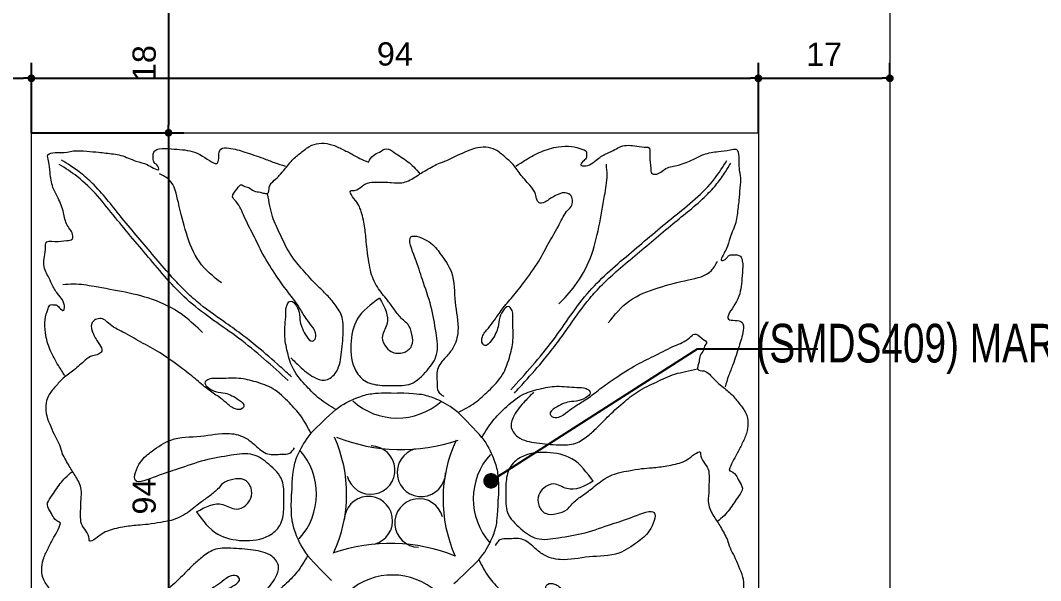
# Model space of a CAD drawing. Header units: inches. Extents: x 274057 to 444617, y 490067 to 635630.
# Drawn here: x 332358.4 to 332490.3, y 493099.9 to 493172.3 of the extents above; entities that cross this region are included whole.
import ezdxf

# ---------------------------------------------------------------- set-up
doc = ezdxf.new("R2010")
doc.units = ezdxf.units.IN
doc.header["$MEASUREMENT"] = 0
for name, color, linetype in [('CQ Grg Gypsum', 41, 'Continuous'), ('CQ PANEL DIMENSION', 1, 'Continuous'), ('CQ SPOT DETAIL DIMENSION', 9, 'Continuous'), ('CQ SPOT DETAILS', 40, 'Continuous'), ('CQ text label', 3, 'Continuous'), ('CQ_callout', 34, 'Continuous')]:
    doc.layers.add(name, color=color, linetype=linetype)
doc.layers.add('CQ Marble', color=6, linetype='Continuous', lineweight=0)
doc.styles.add('DIM 50', font='romans.shx', dxfattribs={"width": 0.75, "height": 100})
doc.styles.get("Standard").update_dxf_attribs({"font": 'arial.ttf'})
doc.dimstyles.new('CQ 2', dxfattribs={"dimscale": 0.02, "dimtxt": 150, "dimasz": 50, "dimexe": 100, "dimexo": 0, "dimgap": 80, "dimtad": 1, "dimdec": 0, "dimzin": 0, "dimdsep": 46, "dimtxsty": 'Standard', "dimblk": 'DOT', "dimcen": 100, "dimclrd": 1, "dimclre": 1, "dimclrt": 3, "dimadec": 0, "dimazin": 0, "dimtfac": 1, "dimtdec": 0, "dimtofl": 0, "dimtmove": 0, "dimatfit": 3, "dimfxl": 1, "dimtolj": 1, "dimtzin": 0, "dimlwd": -1, "dimarcsym": 0})
doc.dimstyles.get("Standard").update_dxf_attribs({"dimtxt": 0.18, "dimasz": 0.18, "dimexe": 0.18, "dimexo": 0.0625, "dimgap": 0.09, "dimtad": 0, "dimtih": 1, "dimtoh": 1, "dimdec": 4, "dimzin": 0, "dimdsep": 46, "dimtxsty": 'Standard', "dimcen": 0.09, "dimadec": 0, "dimazin": 0, "dimtfac": 1, "dimtdec": 4, "dimtofl": 0, "dimtmove": 0, "dimatfit": 3, "dimfxl": 1, "dimtolj": 1, "dimtzin": 0, "dimarcsym": 0})

# ---------------------------------------------------------------- blocks, each defined once
blk = doc.blocks.new('_Dot')
at = {"color": 0, "linetype": 'ByBlock', "lineweight": -2}
blk.add_line((-0.5, 0), (-1, 0), dxfattribs=at)
at = {"color": 0, "linetype": 'ByBlock', "const_width": 0.5}
blk.add_lwpolyline([(-0.25, 0, 1), (0.25, 0, 1)], format="xyb", close=True, dxfattribs=at)
blk = doc.blocks.new('*D1230')
at = {"layer": 'CQ SPOT DETAIL DIMENSION', "color": 1, "lineweight": -2, "transparency": 16777216}
for p, q in [((332342.81, 493157.74), (332342.81, 493166.78)), ((332359.81, 493157.74), (332359.81, 493166.78))]:
    blk.add_line(p, q, dxfattribs=at)
at = {"layer": 'CQ SPOT DETAIL DIMENSION', "color": 1, "transparency": 16777216}
blk.add_line((332343.81, 493164.78), (332358.81, 493164.78), dxfattribs=at)
at = {"layer": 'Defpoints', "color": 0, "transparency": 16777216}
for p in [(332359.81, 493164.78), (332342.81, 493157.74, -0.03), (332359.81, 493157.74, -0.03)]:
    blk.add_point(p, dxfattribs=at)
at = {"layer": 'CQ SPOT DETAIL DIMENSION', "color": 1, "transparency": 16777216, "rotation": 180}
blk.add_blockref('_Dot', (332342.81, 493164.78), dxfattribs=at)
at = {"layer": 'CQ SPOT DETAIL DIMENSION', "color": 1, "transparency": 16777216}
blk.add_blockref('_Dot', (332359.81, 493164.78), dxfattribs=at)
at = {"layer": 'CQ SPOT DETAIL DIMENSION', "color": 3, "transparency": 16777216, "insert": (332351.31, 493167.89), "char_height": 3, "attachment_point": 5}
blk.add_mtext('\\A1;17', dxfattribs=at)
blk = doc.blocks.new('*D1231')
at = {"layer": 'CQ SPOT DETAIL DIMENSION', "color": 1, "lineweight": -2, "transparency": 16777216}
for p, q in [((332359.81, 493157.74), (332359.81, 493166.78)), ((332453.81, 493157.74), (332453.81, 493166.78))]:
    blk.add_line(p, q, dxfattribs=at)
at = {"layer": 'CQ SPOT DETAIL DIMENSION', "color": 1, "transparency": 16777216}
blk.add_line((332360.81, 493164.78), (332452.81, 493164.78), dxfattribs=at)
at = {"layer": 'Defpoints', "color": 0, "transparency": 16777216}
for p in [(332453.81, 493164.78), (332359.81, 493157.74, -0.03), (332453.81, 493157.74, -0.03)]:
    blk.add_point(p, dxfattribs=at)
at = {"layer": 'CQ SPOT DETAIL DIMENSION', "color": 1, "transparency": 16777216, "rotation": 180}
blk.add_blockref('_Dot', (332359.81, 493164.78), dxfattribs=at)
at = {"layer": 'CQ SPOT DETAIL DIMENSION', "color": 1, "transparency": 16777216}
blk.add_blockref('_Dot', (332453.81, 493164.78), dxfattribs=at)
at = {"layer": 'CQ SPOT DETAIL DIMENSION', "color": 3, "transparency": 16777216, "insert": (332406.81, 493167.91), "char_height": 3, "attachment_point": 5}
blk.add_mtext('\\A1;94', dxfattribs=at)
blk = doc.blocks.new('*D1232')
at = {"layer": 'CQ SPOT DETAIL DIMENSION', "color": 1, "lineweight": -2, "transparency": 16777216}
for p, q in [((332453.81, 493157.74), (332453.81, 493166.78)), ((332470.81, 493164.78), (332470.81, 493166.78))]:
    blk.add_line(p, q, dxfattribs=at)
at = {"layer": 'CQ SPOT DETAIL DIMENSION', "color": 1, "transparency": 16777216}
blk.add_line((332454.81, 493164.78), (332469.81, 493164.78), dxfattribs=at)
at = {"layer": 'Defpoints', "color": 0, "transparency": 16777216}
for p in [(332470.81, 493164.78, -0.03), (332470.81, 493164.78), (332453.81, 493157.74, -0.03)]:
    blk.add_point(p, dxfattribs=at)
at = {"layer": 'CQ SPOT DETAIL DIMENSION', "color": 1, "transparency": 16777216, "rotation": 180}
blk.add_blockref('_Dot', (332453.81, 493164.78), dxfattribs=at)
at = {"layer": 'CQ SPOT DETAIL DIMENSION', "color": 1, "transparency": 16777216}
blk.add_blockref('_Dot', (332470.81, 493164.78), dxfattribs=at)
at = {"layer": 'CQ SPOT DETAIL DIMENSION', "color": 3, "transparency": 16777216, "insert": (332462.31, 493167.89), "char_height": 3, "attachment_point": 5}
blk.add_mtext('\\A1;17', dxfattribs=at)
blk = doc.blocks.new('*D1233')
at = {"layer": 'CQ SPOT DETAIL DIMENSION', "color": 1, "lineweight": -2, "transparency": 16777216}
for p, q in [((332357.18, 493175.74), (332379.54, 493175.74)), ((332359.81, 493157.74), (332379.54, 493157.74))]:
    blk.add_line(p, q, dxfattribs=at)
at = {"layer": 'CQ SPOT DETAIL DIMENSION', "color": 1, "transparency": 16777216}
blk.add_line((332377.54, 493174.74), (332377.54, 493158.74), dxfattribs=at)
at = {"layer": 'Defpoints', "color": 0, "transparency": 16777216}
for p in [(332357.18, 493175.74, -0.03), (332359.81, 493157.74), (332377.54, 493157.74)]:
    blk.add_point(p, dxfattribs=at)
at = {"layer": 'CQ SPOT DETAIL DIMENSION', "color": 1, "transparency": 16777216}
for p, rotation in [((332377.54, 493175.74), 90), ((332377.54, 493157.74), 270)]:
    blk.add_blockref('_Dot', p, dxfattribs=dict(at, rotation=rotation))
at = {"layer": 'CQ SPOT DETAIL DIMENSION', "color": 3, "transparency": 16777216, "insert": (332374.41, 493166.74), "char_height": 3, "attachment_point": 5, "rotation": 90}
blk.add_mtext('\\A1;18', dxfattribs=at)
blk = doc.blocks.new('*D1234')
at = {"layer": 'CQ SPOT DETAIL DIMENSION', "color": 1, "lineweight": -2, "transparency": 16777216}
for p, q in [((332359.81, 493157.74), (332379.54, 493157.74)), ((332377.54, 493063.74), (332379.54, 493063.74))]:
    blk.add_line(p, q, dxfattribs=at)
at = {"layer": 'CQ SPOT DETAIL DIMENSION', "color": 1, "transparency": 16777216}
blk.add_line((332377.54, 493156.74), (332377.54, 493064.74), dxfattribs=at)
at = {"layer": 'Defpoints', "color": 0, "transparency": 16777216}
for p in [(332359.81, 493157.74), (332377.54, 493063.74, -0.03), (332377.54, 493063.74)]:
    blk.add_point(p, dxfattribs=at)
at = {"layer": 'CQ SPOT DETAIL DIMENSION', "color": 1, "transparency": 16777216}
for p, rotation in [((332377.54, 493157.74), 90), ((332377.54, 493063.74), 270)]:
    blk.add_blockref('_Dot', p, dxfattribs=dict(at, rotation=rotation))
at = {"layer": 'CQ SPOT DETAIL DIMENSION', "color": 3, "transparency": 16777216, "insert": (332374.41, 493110.74), "char_height": 3, "attachment_point": 5, "rotation": 90}
blk.add_mtext('\\A1;94', dxfattribs=at)
blk = doc.blocks.new('fireplace')
at = {"layer": 'CQ Marble', "lineweight": 0}
blk.add_line((374329.23, 531066.56), (374329.23, 530936.56), dxfattribs=at)
for points in [[(374218.23, 531048.56), (374312.23, 531048.56), (374312.23, 530954.56), (374218.23, 530954.56)], [(374312.23, 530954.56), (374218.23, 530954.56), (374218.23, 531048.56), (374312.23, 531048.56)]]:
    blk.add_lwpolyline(points, close=True, dxfattribs=at)
for centre, radius, start, end in [((374304, 530960.8), 69.71, 131.7458, 135.3971), ((374265.54, 531020.3), 8.6, 227.9326, 311.3343), ((374224.47, 530962.79), 69.71, 41.7458, 45.3971), ((374240.98, 531001.88), 18.01, 334.9779, 24.1379), ((374266.07, 531030.07), 22.45, 248.0483, 289.0945), ((374289.47, 531001.24), 18.01, 154.9779, 204.1379), ((374246.49, 531001.87), 8.6, 317.9326, 41.3343), ((374262.11, 531004.98), 3.13, 194.4663, 88.8602), ((374268.65, 531004.68), 3.13, 104.4663, 358.8602), ((374283.97, 531001.25), 8.6, 137.9326, 221.3343), ((374261.8, 530998.44), 3.13, 284.4663, 178.8602), ((374268.35, 530998.14), 3.13, 14.4663, 268.8602), ((374264.65, 530973.05), 22.45, 68.0483, 109.0945), ((374305.98, 531040.33), 69.71, 221.7458, 225.3971), ((374226.45, 531042.32), 69.71, 311.7458, 315.3971), ((374264.92, 530982.82), 8.6, 47.9326, 131.3343)]:
    blk.add_arc(centre, radius, start, end, dxfattribs=at)
for points, knots in [([(374257.59, 531012.81), (374256.84, 531013.26), (374255.46, 531014.08), (374253.69, 531015.91), (374252.01, 531017.78), (374251.31, 531020.2), (374250.84, 531022.58), (374251.17, 531024.64), (374251.1, 531026.09), (374251.9, 531027.32), (374253.03, 531025.44), (374252.89, 531024.26), (374253.28, 531023.16), (374253.69, 531022.37), (374254.38, 531021.43), (374255.07, 531021.95), (374255.02, 531022.97), (374254.24, 531023.86), (374253.41, 531025.07), (374252.56, 531026.54), (374251.25, 531028.15), (374249.75, 531030.29), (374248.18, 531032.68), (374246.99, 531035.34), (374245.73, 531037.59), (374245.16, 531039.3), (374243.95, 531040.4), (374244.75, 531041.12), (374245.29, 531042.03), (374245.77, 531041.56), (374246.4, 531041.57), (374246.96, 531040.93), (374247.76, 531040.95), (374248.28, 531040.74), (374249.01, 531040.63), (374248.86, 531041.76), (374249.87, 531042.6), (374250.96, 531043.74), (374251.97, 531045.15), (374253.24, 531046.09), (374254.69, 531047.32), (374256.78, 531047.27), (374258.41, 531046.44), (374259.64, 531045.86), (374260.7, 531045.18), (374261.44, 531044.92), (374261.8, 531044.78)], [0, 0, 0, 0, 2.580815, 4.807291, 7.626694, 9.963364, 12.256517, 14.855381, 16.093572, 16.68179, 18.521778, 19.784042, 20.703613, 21.806135, 22.831965, 23.173904, 24.065309, 25.449844, 26.721766, 28.447545, 30.540699, 32.933976, 36.290753, 39.074034, 41.704458, 43.909508, 44.689162, 45.851537, 46.675011, 46.921602, 47.635698, 48.433279, 49.265401, 49.82943, 50.23983, 51.085515, 52.166667, 54.103234, 55.854623, 57.308539, 58.827027, 61.429856, 62.903153, 64.341072, 65.50376, 66.672517, 66.672517, 66.672517, 66.672517]), ([(374222.55, 531017.19), (374222.27, 531017.62), (374221.59, 531018.68), (374220.58, 531020.46), (374220, 531022.47), (374219.92, 531024.39), (374220.24, 531025.49), (374220.59, 531026.41), (374221.05, 531026.32), (374221.49, 531026.4), (374221.81, 531025.97), (374222.43, 531025.39), (374222.64, 531026.67), (374221.67, 531027.58), (374220.89, 531028.89), (374220.47, 531029.96), (374219.92, 531030.8), (374219.8, 531031.8), (374219.97, 531032.91), (374220.09, 531033.73), (374220.05, 531034.67), (374221.61, 531034.39), (374222.42, 531034.69), (374223.55, 531034.63), (374223.68, 531035.68), (374222.64, 531036.56), (374222.45, 531038.38), (374221.78, 531040), (374220.88, 531041.59), (374220.63, 531043.31), (374220.55, 531044.61), (374220.15, 531045.9), (374221.6, 531046.08), (374222.61, 531045.97), (374223.97, 531046.32), (374225.34, 531046.16), (374226.73, 531046.08), (374228.2, 531045.89), (374229.89, 531045.76), (374231.52, 531044.9), (374233.1, 531044.56), (374233.84, 531044.08), (374234.93, 531043.56), (374234.55, 531044.45), (374234.02, 531044.66), (374233.95, 531045.41), (374233.98, 531046.26), (374235.09, 531046.62), (374236.26, 531046.49), (374238.23, 531046.36), (374239.97, 531046.04), (374242.81, 531043.7), (374242.21, 531046.71), (374244.24, 531046.59), (374245.9, 531046.04), (374247.91, 531045.4), (374249.62, 531044.7), (374250.59, 531044.4), (374251.07, 531044.25)], [0, 0, 0, 0, 1.535313, 3.785379, 6.102333, 7.807987, 9.295491, 9.909612, 10.165019, 10.590692, 11.135923, 11.822391, 12.173579, 14.192605, 15.610022, 16.752665, 17.629513, 18.581794, 19.692358, 20.972839, 21.143191, 22.362161, 23.904028, 24.606089, 25.040404, 26.603844, 28.300895, 30.32538, 31.848906, 33.770534, 35.324838, 36.096133, 37.092664, 38.627457, 39.495686, 41.19838, 42.733173, 43.673525, 45.648228, 47.721505, 49.23016, 50.182087, 50.884148, 51.53278, 51.958535, 52.578601, 53.563478, 54.183342, 55.733988, 57.183786, 59.932048, 62.056345, 63.87802, 64.904042, 67.048181, 69.553547, 71.08842, 72.597067, 72.597067, 72.597067, 72.597067]), ([(374261.8, 531044.78), (374261.99, 531045.11), (374262.34, 531045.7), (374263.27, 531046.03), (374264.17, 531046.74), (374265.48, 531045.76), (374266.63, 531045.1), (374267.74, 531044.13), (374268.21, 531043.56), (374268.47, 531043.25)], [0, 0, 0, 0, 1.074059, 1.963126, 2.964845, 4.08254, 6.212709, 7.212282, 8.434753, 8.434753, 8.434753, 8.434753]), ([(374273.42, 531012.42), (374274.18, 531012.82), (374275.61, 531013.58), (374277.47, 531015.32), (374279.24, 531017.1), (374280.06, 531019.48), (374280.65, 531021.83), (374280.42, 531023.91), (374280.56, 531025.35), (374279.82, 531026.62), (374278.6, 531024.8), (374278.68, 531023.61), (374278.24, 531022.53), (374277.78, 531021.77), (374277.05, 531020.87), (374276.39, 531021.42), (374276.49, 531022.43), (374277.32, 531023.29), (374278.2, 531024.45), (374279.12, 531025.88), (374280.52, 531027.42), (374282.12, 531029.48), (374283.8, 531031.79), (374285.14, 531034.4), (374286.46, 531036.55), (374287.22, 531038.3), (374288.35, 531039.27), (374288.18, 531040.64), (374287.14, 531040.89), (374286.54, 531040.68), (374286, 531040.46), (374285.43, 531040.12), (374284.81, 531039.71), (374284.07, 531039.26), (374283.49, 531039.93), (374283.48, 531040.77), (374282.67, 531041.84), (374281.56, 531042.96), (374280.64, 531044.44), (374279.42, 531045.44), (374278.04, 531046.74), (374275.94, 531046.79), (374274.27, 531046.04), (374273.01, 531045.53), (374271.92, 531044.9), (374271.17, 531044.67), (374270.8, 531044.56)], [0, 0, 0, 0, 2.580815, 4.807291, 7.626694, 9.963364, 12.256517, 14.855381, 16.093572, 16.68179, 18.521778, 19.784042, 20.703613, 21.806135, 22.831965, 23.173904, 24.065309, 25.449844, 26.721766, 28.447545, 30.540699, 32.933976, 36.290753, 39.074034, 41.704458, 43.909508, 44.689162, 46.039762, 46.986662, 47.442599, 47.941187, 48.738769, 49.392763, 50.281254, 50.836388, 51.647922, 52.752958, 54.689525, 56.440914, 57.89483, 59.413318, 62.016147, 63.489444, 64.927363, 66.090051, 67.258809, 67.258809, 67.258809, 67.258809]), ([(374280.86, 531044.24), (374281.29, 531044.52), (374282.35, 531045.2), (374284.13, 531046.21), (374286.14, 531046.79), (374288.05, 531046.87), (374289.16, 531046.55), (374290.08, 531046.2), (374289.99, 531045.74), (374290.07, 531045.3), (374289.64, 531044.98), (374289.06, 531044.35), (374290.34, 531044.15), (374291.24, 531045.12), (374292.56, 531045.9), (374293.63, 531046.31), (374294.46, 531046.87), (374295.47, 531046.99), (374296.58, 531046.82), (374297.4, 531046.69), (374298.34, 531046.74), (374298.05, 531045.18), (374298.36, 531044.37), (374298.3, 531043.24), (374299.35, 531043.11), (374300.23, 531044.15), (374302.05, 531044.34), (374303.66, 531045.01), (374305.26, 531045.9), (374306.98, 531046.16), (374308.27, 531046.24), (374309.57, 531046.64), (374309.75, 531045.19), (374309.64, 531044.18), (374309.99, 531042.81), (374309.83, 531041.44), (374309.75, 531040.05), (374309.56, 531038.59), (374309.42, 531036.9), (374308.57, 531035.26), (374308.23, 531033.68), (374307.74, 531032.95), (374307.22, 531031.85), (374308.12, 531032.23), (374308.33, 531032.76), (374309.08, 531032.83), (374309.93, 531032.81), (374310.29, 531031.7), (374310.16, 531030.53), (374310.03, 531028.55), (374309.7, 531026.82), (374307.37, 531023.98), (374310.38, 531024.57), (374310.26, 531022.55), (374309.7, 531020.89), (374309.07, 531018.87), (374308.36, 531017.17), (374308.07, 531016.2), (374307.92, 531015.72)], [0, 0, 0, 0, 1.535313, 3.785379, 6.102333, 7.807987, 9.295491, 9.909612, 10.165019, 10.590692, 11.135923, 11.822391, 12.173579, 14.192605, 15.610022, 16.752665, 17.629513, 18.581794, 19.692358, 20.972839, 21.143191, 22.362161, 23.904028, 24.606089, 25.040404, 26.603844, 28.300895, 30.32538, 31.848906, 33.770534, 35.324838, 36.096133, 37.092664, 38.627457, 39.495686, 41.19838, 42.733173, 43.673525, 45.648228, 47.721505, 49.23016, 50.182087, 50.884148, 51.53278, 51.958535, 52.578601, 53.563478, 54.183342, 55.733988, 57.183786, 59.932048, 62.056345, 63.87802, 64.904042, 67.048181, 69.553547, 71.08842, 72.597067, 72.597067, 72.597067, 72.597067]), ([(374251.45, 531016.55), (374249.36, 531018.44), (374245.32, 531022.1), (374238.53, 531026.32), (374233.71, 531032.11), (374229.02, 531037.57), (374225.48, 531042.2), (374222.61, 531043.98), (374221.8, 531044.48)], [0, 0, 0, 0, 8.449387, 16.34018, 23.759908, 30.835859, 38.07682, 40.917297, 40.917297, 40.917297, 40.917297]), ([(374251.87, 531017.02), (374251.39, 531017.46), (374250.9, 531017.9), (374249.44, 531019.21), (374248.45, 531020.08), (374246.73, 531021.49), (374246.03, 531022.05), (374244.58, 531023.13), (374243.85, 531023.65), (374241.91, 531025.01), (374240.72, 531025.85), (374239, 531027.28), (374238.42, 531027.81), (374237.29, 531028.95), (374236.74, 531029.54), (374235.5, 531030.94), (374234.81, 531031.77), (374232.72, 531034.23), (374231.34, 531035.85), (374229.4, 531038.22), (374228.82, 531038.96), (374227.62, 531040.41), (374227, 531041.13), (374225.85, 531042.31), (374225.34, 531042.78), (374224.31, 531043.61), (374223.79, 531043.97), (374222.89, 531044.55), (374222.51, 531044.79), (374222.14, 531045.02)], [0, 0, 0, 0, 1.544821, 1.544821, 4.634463, 4.634463, 6.73556, 6.73556, 8.836656, 8.836656, 12.312331, 12.312331, 14.246177, 14.246177, 16.180023, 16.180023, 18.713011, 18.713011, 23.778986, 23.778986, 25.968619, 25.968619, 28.158252, 28.158252, 29.738257, 29.738257, 31.1741, 31.1741, 32.211491, 32.211491, 32.211491, 32.211491]), ([(374263.25, 531027.21), (374263.89, 531026.05), (374264.85, 531024.31), (374263.29, 531022.26), (374263.99, 531020.81), (374265.04, 531020.05), (374266.38, 531020), (374267.66, 531020.97), (374267.48, 531022.51), (374267.12, 531023.72), (374266.09, 531024.49), (374265.3, 531025.5), (374264.33, 531026.92), (374263.01, 531028.39), (374262.14, 531030.17), (374261.87, 531031.93), (374261.61, 531033.36), (374261.51, 531035.02), (374261.29, 531036.78), (374260.9, 531038.54), (374260.29, 531039.69), (374259.04, 531041.14), (374260.09, 531041.05), (374260.79, 531041.46), (374261.68, 531042.21), (374263.15, 531042.18), (374264.6, 531042.19), (374266.32, 531041.97), (374267.77, 531042.76), (374269.21, 531043.74), (374270.24, 531044.27), (374270.8, 531044.56)], [0, 0, 0, 0, 3.540091, 5.343995, 6.734327, 7.803414, 9.137909, 10.504674, 11.986726, 13.407002, 14.180557, 15.746262, 17.235713, 19.342516, 21.66252, 23.028939, 24.685944, 26.028011, 27.977366, 30.135346, 30.999642, 32.656787, 32.805064, 33.934233, 35.003315, 36.198756, 38.126359, 39.460863, 41.252353, 42.855979, 44.734968, 44.734968, 44.734968, 44.734968]), ([(374280.21, 531015.34), (374282.11, 531017.43), (374285.76, 531021.47), (374289.99, 531028.26), (374295.78, 531033.08), (374301.24, 531037.76), (374305.87, 531041.31), (374307.65, 531044.18), (374308.15, 531044.98)], [0, 0, 0, 0, 8.449387, 16.34018, 23.759908, 30.835859, 38.07682, 40.917297, 40.917297, 40.917297, 40.917297]), ([(374280.68, 531014.91), (374281.12, 531015.4), (374281.56, 531015.88), (374282.88, 531017.35), (374283.75, 531018.34), (374285.16, 531020.05), (374285.72, 531020.76), (374286.8, 531022.21), (374287.32, 531022.94), (374288.68, 531024.88), (374289.52, 531026.07), (374290.94, 531027.78), (374291.48, 531028.37), (374292.61, 531029.5), (374293.21, 531030.05), (374294.61, 531031.29), (374295.43, 531031.98), (374297.9, 531034.06), (374299.51, 531035.45), (374301.89, 531037.39), (374302.62, 531037.97), (374304.08, 531039.17), (374304.8, 531039.79), (374305.97, 531040.94), (374306.44, 531041.45), (374307.28, 531042.48), (374307.64, 531043), (374308.22, 531043.9), (374308.45, 531044.27), (374308.69, 531044.65)], [0, 0, 0, 0, 1.544821, 1.544821, 4.634463, 4.634463, 6.73556, 6.73556, 8.836656, 8.836656, 12.312331, 12.312331, 14.246177, 14.246177, 16.180023, 16.180023, 18.713011, 18.713011, 23.778986, 23.778986, 25.968619, 25.968619, 28.158252, 28.158252, 29.738257, 29.738257, 31.1741, 31.1741, 32.211491, 32.211491, 32.211491, 32.211491]), ([(374286.44, 531026.44), (374287.16, 531027.19), (374288.84, 531028.95), (374290.68, 531032.36), (374291.67, 531036.39), (374292.25, 531039.97), (374292.76, 531042.67), (374292.62, 531044.02), (374292.58, 531044.49)], [0, 0, 0, 0, 3.139895, 7.266645, 11.435455, 15.528797, 18.194839, 19.590773, 19.590773, 19.590773, 19.590773]), ([(374242.79, 531029.16), (374241.75, 531029.99), (374239.63, 531031.69), (374238.19, 531035.63), (374237.28, 531039.13), (374236.67, 531042.31), (374235.25, 531043.04), (374234.79, 531043.27)], [0, 0, 0, 0, 3.937017, 8.008437, 12.089883, 15.260827, 16.73487, 16.73487, 16.73487, 16.73487]), ([(374251.76, 531019.5), (374252.14, 531019.13), (374253.07, 531018.2), (374254.42, 531017.08), (374256.21, 531016.31), (374257.95, 531017.6), (374258.34, 531020.03), (374258.58, 531022.51), (374258.57, 531024.91), (374257.43, 531026.48), (374256.28, 531027.81), (374254.74, 531029.21), (374253.2, 531030.98), (374251.49, 531033), (374250.47, 531035.38), (374249.44, 531037.36), (374249.06, 531039.19), (374248.86, 531040.17), (374248.75, 531040.68)], [0, 0, 0, 0, 1.602274, 3.939649, 5.345885, 6.978704, 9.528492, 12.4315, 14.621444, 16.455043, 18.057259, 19.915515, 22.669887, 25.116669, 27.790646, 30.383598, 31.789241, 33.370527, 33.370527, 33.370527, 33.370527]), ([(374263.25, 531027.21), (374262.13, 531026.39), (374260.08, 531024.9), (374259.36, 531021.17), (374259.69, 531018.17), (374261.45, 531016.17), (374263.37, 531015.9), (374265.28, 531015.89), (374267.56, 531015.88), (374269.37, 531017.74), (374271.01, 531019.95), (374270.5, 531023), (374270.02, 531026.17), (374268.79, 531029.5), (374268.05, 531032.04), (374266.37, 531035.92), (374269.89, 531034.61), (374271.21, 531032.8), (374273.02, 531030.29), (374272.83, 531026.68), (374273.66, 531023.45), (374272.99, 531020.89), (374271.73, 531019.48), (374270.47, 531018.09), (374270.75, 531016.48), (374270.63, 531015.09), (374271.24, 531014.72), (374271.54, 531014.55)], [0, 0, 0, 0, 3.983247, 7.326993, 10.815411, 12.702212, 14.825173, 16.307954, 18.551776, 21.285319, 23.675342, 26.495145, 29.983555, 33.592784, 36.593881, 39.326714, 41.772103, 43.86855, 46.66526, 50.563977, 54.295715, 56.596555, 58.078867, 60.011493, 61.789958, 62.837938, 63.787196, 63.787196, 63.787196, 63.787196]), ([(374292.83, 531024), (374293.66, 531025.04), (374295.36, 531027.16), (374299.3, 531028.6), (374302.8, 531029.51), (374305.98, 531030.12), (374306.71, 531031.54), (374306.94, 531031.99)], [0, 0, 0, 0, 3.937017, 8.008437, 12.089883, 15.260827, 16.73487, 16.73487, 16.73487, 16.73487]), ([(374240.35, 531022.77), (374239.59, 531023.49), (374237.84, 531025.18), (374234.43, 531027.01), (374230.4, 531028), (374226.82, 531028.59), (374224.12, 531029.09), (374222.77, 531028.96), (374222.3, 531028.91)], [0, 0, 0, 0, 3.139895, 7.266645, 11.435455, 15.528797, 18.194839, 19.590773, 19.590773, 19.590773, 19.590773]), ([(374254.37, 531009.75), (374253.96, 531010.52), (374253.21, 531011.94), (374251.47, 531013.8), (374249.69, 531015.57), (374247.3, 531016.39), (374244.95, 531016.98), (374242.88, 531016.75), (374241.43, 531016.89), (374240.17, 531016.15), (374241.99, 531014.93), (374243.17, 531015.02), (374244.25, 531014.57), (374245.02, 531014.12), (374245.92, 531013.38), (374245.37, 531012.73), (374244.36, 531012.82), (374243.5, 531013.65), (374242.34, 531014.53), (374240.91, 531015.46), (374239.37, 531016.85), (374237.3, 531018.45), (374235, 531020.13), (374232.39, 531021.47), (374230.23, 531022.79), (374228.49, 531023.56), (374227.52, 531024.69), (374226.15, 531024.51), (374225.9, 531023.47), (374226.11, 531022.87), (374226.33, 531022.33), (374226.67, 531021.76), (374227.08, 531021.15), (374227.53, 531020.4), (374226.86, 531019.83), (374226.02, 531019.82), (374224.95, 531019), (374223.83, 531017.9), (374222.34, 531016.98), (374221.35, 531015.75), (374220.05, 531014.37), (374220, 531012.28), (374220.74, 531010.61), (374221.26, 531009.35), (374221.89, 531008.25), (374222.11, 531007.51), (374222.23, 531007.13)], [0, 0, 0, 0, 2.580815, 4.807291, 7.626694, 9.963364, 12.256517, 14.855381, 16.093572, 16.68179, 18.521778, 19.784042, 20.703613, 21.806135, 22.831965, 23.173904, 24.065309, 25.449844, 26.721766, 28.447545, 30.540699, 32.933976, 36.290753, 39.074034, 41.704458, 43.909508, 44.689162, 46.039762, 46.986662, 47.442599, 47.941187, 48.738769, 49.392763, 50.281254, 50.836388, 51.647922, 52.752958, 54.689525, 56.440914, 57.89483, 59.413318, 62.016147, 63.489444, 64.927363, 66.090051, 67.258809, 67.258809, 67.258809, 67.258809]), ([(374276.48, 531009.2), (374276.92, 531009.95), (374277.75, 531011.33), (374279.58, 531013.1), (374281.45, 531014.78), (374283.87, 531015.48), (374286.24, 531015.95), (374288.31, 531015.62), (374289.75, 531015.69), (374290.98, 531014.89), (374289.11, 531013.75), (374287.92, 531013.9), (374286.82, 531013.51), (374286.03, 531013.09), (374285.1, 531012.41), (374285.62, 531011.72), (374286.63, 531011.76), (374287.53, 531012.55), (374288.74, 531013.37), (374290.21, 531014.23), (374291.81, 531015.54), (374293.96, 531017.04), (374296.34, 531018.6), (374299.01, 531019.8), (374301.26, 531021.05), (374302.97, 531021.62), (374304.07, 531022.84), (374304.79, 531022.04), (374305.7, 531021.5), (374305.22, 531021.02), (374305.24, 531020.39), (374304.59, 531019.83), (374304.62, 531019.03), (374304.41, 531018.51), (374304.3, 531017.78), (374305.42, 531017.92), (374306.26, 531016.92), (374307.41, 531015.83), (374308.82, 531014.82), (374309.76, 531013.55), (374310.98, 531012.1), (374310.93, 531010.01), (374310.11, 531008.38), (374309.53, 531007.15), (374308.85, 531006.08), (374308.58, 531005.35), (374308.45, 531004.98)], [0, 0, 0, 0, 2.580815, 4.807291, 7.626694, 9.963364, 12.256517, 14.855381, 16.093572, 16.68179, 18.521778, 19.784042, 20.703613, 21.806135, 22.831965, 23.173904, 24.065309, 25.449844, 26.721766, 28.447545, 30.540699, 32.933976, 36.290753, 39.074034, 41.704458, 43.909508, 44.689162, 45.851537, 46.675011, 46.921602, 47.635698, 48.433279, 49.265401, 49.82943, 50.23983, 51.085515, 52.166667, 54.103234, 55.854623, 57.308539, 58.827027, 61.429856, 62.903153, 64.341072, 65.50376, 66.672517, 66.672517, 66.672517, 66.672517]), ([(374283.17, 531015.03), (374282.79, 531014.65), (374281.86, 531013.72), (374280.75, 531012.37), (374279.98, 531010.57), (374281.26, 531008.83), (374283.7, 531008.45), (374286.17, 531008.21), (374288.58, 531008.22), (374290.15, 531009.36), (374291.47, 531010.51), (374292.88, 531012.05), (374294.64, 531013.59), (374296.67, 531015.29), (374299.04, 531016.32), (374301.03, 531017.35), (374302.86, 531017.72), (374303.83, 531017.93), (374304.35, 531018.04)], [0, 0, 0, 0, 1.602274, 3.939649, 5.345885, 6.978704, 9.528492, 12.4315, 14.621444, 16.455043, 18.057259, 19.915515, 22.669887, 25.116669, 27.790646, 30.383598, 31.789241, 33.370527, 33.370527, 33.370527, 33.370527]), ([(374257.59, 531012.81), (374258.54, 531013.54), (374260.56, 531014.47), (374261.63, 531014.78), (374263.16, 531014.99), (374265.56, 531014.93)], [0, 0, 0, 0, 2.237908, 4.768737, 6.524905, 6.524905, 6.524905, 6.524905]), ([(374273.42, 531012.42), (374272.5, 531013.19), (374270.53, 531014.23), (374269.48, 531014.58), (374267.96, 531014.87), (374265.56, 531014.93)], [0, 0, 0, 0, 2.237908, 4.768737, 6.524905, 6.524905, 6.524905, 6.524905]), ([(374239.58, 530999.58), (374240.4, 530998.47), (374241.89, 530996.41), (374245.62, 530995.69), (374248.62, 530996.02), (374250.62, 530997.79), (374250.88, 530999.7), (374250.89, 531001.61), (374250.91, 531003.89), (374249.05, 531005.7), (374246.84, 531007.35), (374243.79, 531006.84), (374240.61, 531006.35), (374237.28, 531005.12), (374234.75, 531004.38), (374230.87, 531002.7), (374232.18, 531006.23), (374233.98, 531007.54), (374236.5, 531009.35), (374240.1, 531009.16), (374243.33, 531009.99), (374245.9, 531009.32), (374247.3, 531008.06), (374248.7, 531006.8), (374250.31, 531007.08), (374251.69, 531006.96), (374252.06, 531007.58), (374252.24, 531007.87)], [0, 0, 0, 0, 3.983247, 7.326993, 10.815411, 12.702212, 14.825173, 16.307954, 18.551776, 21.285319, 23.675342, 26.495145, 29.983555, 33.592784, 36.593881, 39.326714, 41.772103, 43.86855, 46.66526, 50.563977, 54.295715, 56.596555, 58.078867, 60.011493, 61.789958, 62.837938, 63.787196, 63.787196, 63.787196, 63.787196]), ([(374254.37, 531009.75), (374253.59, 531008.83), (374252.56, 531006.86), (374252.21, 531005.82), (374251.92, 531004.29), (374251.86, 531001.89)], [0, 0, 0, 0, 2.237908, 4.768737, 6.524905, 6.524905, 6.524905, 6.524905]), ([(374276.48, 531009.2), (374277.21, 531008.25), (374278.14, 531006.22), (374278.44, 531005.16), (374278.66, 531003.63), (374278.6, 531001.23)], [0, 0, 0, 0, 2.237908, 4.768737, 6.524905, 6.524905, 6.524905, 6.524905]), ([(374290.87, 531003.54), (374289.72, 531002.9), (374287.98, 531001.93), (374285.92, 531003.49), (374284.47, 531002.8), (374283.72, 531001.75), (374283.67, 531000.41), (374284.63, 530999.13), (374286.17, 530999.31), (374287.39, 530999.67), (374288.16, 531000.7), (374289.16, 531001.49), (374290.59, 531002.46), (374292.06, 531003.78), (374293.84, 531004.64), (374295.6, 531004.91), (374297.03, 531005.18), (374298.69, 531005.28), (374300.45, 531005.5), (374302.21, 531005.88), (374303.36, 531006.5), (374304.81, 531007.75), (374304.71, 531006.7), (374305.13, 531006), (374305.88, 531005.11), (374305.84, 531003.64), (374305.86, 531002.19), (374305.63, 531000.47), (374306.43, 530999.02), (374307.41, 530997.58), (374307.94, 530996.55), (374308.23, 530995.99)], [0, 0, 0, 0, 3.540091, 5.343995, 6.734327, 7.803414, 9.137909, 10.504674, 11.986726, 13.407002, 14.180557, 15.746262, 17.235713, 19.342516, 21.66252, 23.028939, 24.685944, 26.028011, 27.977366, 30.135346, 30.999642, 32.656787, 32.805064, 33.934233, 35.003315, 36.198756, 38.126359, 39.460863, 41.252353, 42.855979, 44.734968, 44.734968, 44.734968, 44.734968]), ([(374239.58, 530999.58), (374240.73, 531000.22), (374242.47, 531001.19), (374244.53, 530999.63), (374245.98, 531000.32), (374246.73, 531001.37), (374246.79, 531002.72), (374245.82, 531003.99), (374244.28, 531003.81), (374243.07, 531003.45), (374242.3, 531002.42), (374241.29, 531001.63), (374239.87, 531000.66), (374238.4, 530999.34), (374236.62, 530998.48), (374234.85, 530998.21), (374233.42, 530997.94), (374231.77, 530997.85), (374230, 530997.62), (374228.25, 530997.24), (374227.1, 530996.63), (374225.65, 530995.37), (374225.74, 530996.43), (374225.32, 530997.12), (374224.57, 530998.01), (374224.61, 530999.48), (374224.59, 531000.93), (374224.82, 531002.65), (374224.03, 531004.1), (374223.05, 531005.54), (374222.52, 531006.57), (374222.23, 531007.13)], [0, 0, 0, 0, 3.540091, 5.343995, 6.734327, 7.803414, 9.137909, 10.504674, 11.986726, 13.407002, 14.180557, 15.746262, 17.235713, 19.342516, 21.66252, 23.028939, 24.685944, 26.028011, 27.977366, 30.135346, 30.999642, 32.656787, 32.805064, 33.934233, 35.003315, 36.198756, 38.126359, 39.460863, 41.252353, 42.855979, 44.734968, 44.734968, 44.734968, 44.734968]), ([(374290.87, 531003.54), (374290.06, 531004.65), (374288.56, 531006.71), (374284.84, 531007.43), (374281.84, 531007.1), (374279.84, 531005.33), (374279.57, 531003.42), (374279.56, 531001.51), (374279.54, 530999.23), (374281.4, 530997.42), (374283.61, 530995.77), (374286.67, 530996.28), (374289.84, 530996.77), (374293.17, 530998), (374295.7, 530998.74), (374299.59, 531000.42), (374298.27, 530996.89), (374296.47, 530995.58), (374293.95, 530993.77), (374290.35, 530993.96), (374287.12, 530993.13), (374284.56, 530993.8), (374283.15, 530995.06), (374281.75, 530996.32), (374280.14, 530996.04), (374278.76, 530996.16), (374278.39, 530995.54), (374278.21, 530995.25)], [0, 0, 0, 0, 3.983247, 7.326993, 10.815411, 12.702212, 14.825173, 16.307954, 18.551776, 21.285319, 23.675342, 26.495145, 29.983555, 33.592784, 36.593881, 39.326714, 41.772103, 43.86855, 46.66526, 50.563977, 54.295715, 56.596555, 58.078867, 60.011493, 61.789958, 62.837938, 63.787196, 63.787196, 63.787196, 63.787196]), ([(374308.45, 531004.98), (374308.77, 531004.8), (374309.36, 531004.45), (374309.7, 531003.51), (374310.41, 531002.62), (374309.42, 531001.31), (374308.76, 531000.16), (374307.8, 530999.05), (374307.23, 530998.57), (374306.92, 530998.31)], [0, 0, 0, 0, 1.074059, 1.963126, 2.964845, 4.08254, 6.212709, 7.212282, 8.434753, 8.434753, 8.434753, 8.434753]), ([(374222, 530998.14), (374221.68, 530998.33), (374221.09, 530998.67), (374220.76, 530999.61), (374220.04, 531000.5), (374221.03, 531001.81), (374221.69, 531002.96), (374222.65, 531004.07), (374223.22, 531004.55), (374223.54, 531004.81)], [0, 0, 0, 0, 1.074059, 1.963126, 2.964845, 4.08254, 6.212709, 7.212282, 8.434753, 8.434753, 8.434753, 8.434753]), ([(374253.97, 530993.92), (374253.25, 530994.88), (374252.31, 530996.9), (374252.01, 530997.96), (374251.8, 530999.49), (374251.86, 531001.89)], [0, 0, 0, 0, 2.237908, 4.768737, 6.524905, 6.524905, 6.524905, 6.524905]), ([(374276.09, 530993.37), (374276.86, 530994.29), (374277.89, 530996.26), (374278.25, 530997.3), (374278.54, 530998.83), (374278.6, 531001.23)], [0, 0, 0, 0, 2.237908, 4.768737, 6.524905, 6.524905, 6.524905, 6.524905]), ([(374253.97, 530993.92), (374253.53, 530993.18), (374252.71, 530991.79), (374250.88, 530990.02), (374249.01, 530988.34), (374246.59, 530987.64), (374244.21, 530987.17), (374242.15, 530987.5), (374240.7, 530987.43), (374239.47, 530988.23), (374241.35, 530989.37), (374242.53, 530989.22), (374243.63, 530989.61), (374244.42, 530990.03), (374245.35, 530990.71), (374244.84, 530991.4), (374243.82, 530991.36), (374242.92, 530990.57), (374241.72, 530989.75), (374240.25, 530988.89), (374238.64, 530987.58), (374236.5, 530986.08), (374234.11, 530984.52), (374231.45, 530983.32), (374229.2, 530982.07), (374227.49, 530981.5), (374226.39, 530980.28), (374225.67, 530981.09), (374224.75, 530981.62), (374225.23, 530982.1), (374225.21, 530982.73), (374225.86, 530983.29), (374225.83, 530984.09), (374226.05, 530984.61), (374226.15, 530985.34), (374225.03, 530985.2), (374224.19, 530986.2), (374223.04, 530987.29), (374221.63, 530988.3), (374220.7, 530989.57), (374219.47, 530991.02), (374219.52, 530993.11), (374220.35, 530994.74), (374220.92, 530995.98), (374221.61, 530997.04), (374221.87, 530997.77), (374222, 530998.14)], [0, 0, 0, 0, 2.580815, 4.807291, 7.626694, 9.963364, 12.256517, 14.855381, 16.093572, 16.68179, 18.521778, 19.784042, 20.703613, 21.806135, 22.831965, 23.173904, 24.065309, 25.449844, 26.721766, 28.447545, 30.540699, 32.933976, 36.290753, 39.074034, 41.704458, 43.909508, 44.689162, 45.851537, 46.675011, 46.921602, 47.635698, 48.433279, 49.265401, 49.82943, 50.23983, 51.085515, 52.166667, 54.103234, 55.854623, 57.308539, 58.827027, 61.429856, 62.903153, 64.341072, 65.50376, 66.672517, 66.672517, 66.672517, 66.672517]), ([(374276.09, 530993.37), (374276.49, 530992.6), (374277.24, 530991.18), (374278.98, 530989.32), (374280.77, 530987.55), (374283.15, 530986.73), (374285.5, 530986.14), (374287.58, 530986.37), (374289.02, 530986.23), (374290.29, 530986.97), (374288.47, 530988.19), (374287.28, 530988.1), (374286.2, 530988.55), (374285.43, 530989), (374284.54, 530989.74), (374285.09, 530990.4), (374286.1, 530990.3), (374286.96, 530989.47), (374288.12, 530988.59), (374289.55, 530987.67), (374291.08, 530986.27), (374293.15, 530984.67), (374295.45, 530982.99), (374298.06, 530981.65), (374300.22, 530980.33), (374301.97, 530979.56), (374302.93, 530978.43), (374304.31, 530978.61), (374304.55, 530979.65), (374304.35, 530980.25), (374304.12, 530980.79), (374303.78, 530981.36), (374303.37, 530981.97), (374302.92, 530982.72), (374303.6, 530983.29), (374304.44, 530983.31), (374305.51, 530984.12), (374306.63, 530985.22), (374308.11, 530986.14), (374309.1, 530987.37), (374310.4, 530988.75), (374310.45, 530990.84), (374309.71, 530992.51), (374309.2, 530993.77), (374308.57, 530994.87), (374308.34, 530995.61), (374308.23, 530995.99)], [0, 0, 0, 0, 2.580815, 4.807291, 7.626694, 9.963364, 12.256517, 14.855381, 16.093572, 16.68179, 18.521778, 19.784042, 20.703613, 21.806135, 22.831965, 23.173904, 24.065309, 25.449844, 26.721766, 28.447545, 30.540699, 32.933976, 36.290753, 39.074034, 41.704458, 43.909508, 44.689162, 46.039762, 46.986662, 47.442599, 47.941187, 48.738769, 49.392763, 50.281254, 50.836388, 51.647922, 52.752958, 54.689525, 56.440914, 57.89483, 59.413318, 62.016147, 63.489444, 64.927363, 66.090051, 67.258809, 67.258809, 67.258809, 67.258809]), ([(374247.28, 530988.09), (374247.66, 530988.47), (374248.59, 530989.4), (374249.7, 530990.75), (374250.47, 530992.55), (374249.19, 530994.29), (374246.76, 530994.67), (374244.28, 530994.91), (374241.87, 530994.9), (374240.3, 530993.76), (374238.98, 530992.61), (374237.58, 530991.08), (374235.81, 530989.53), (374233.79, 530987.83), (374231.41, 530986.81), (374229.42, 530985.77), (374227.59, 530985.4), (374226.62, 530985.19), (374226.1, 530985.08)], [0, 0, 0, 0, 1.602274, 3.939649, 5.345885, 6.978704, 9.528492, 12.4315, 14.621444, 16.455043, 18.057259, 19.915515, 22.669887, 25.116669, 27.790646, 30.383598, 31.789241, 33.370527, 33.370527, 33.370527, 33.370527])]:
    blk.add_open_spline(points, degree=3, knots=knots, dxfattribs=at)
blk = doc.blocks.new('FF-15 Cabinet elev B rev')
at = {"layer": 'CQ PANEL DIMENSION'}
blk.add_blockref('fireplace', (-369985.03, -529567.35, 0.02), dxfattribs=at)

msp = doc.modelspace()

# ---------------------------------------------------------------- block references
at = {"layer": 'CQ Grg Gypsum'}
msp.add_blockref('FF-15 Cabinet elev B rev', (328126.61, 491676.53, 0.02), dxfattribs=at)

# ---------------------------------------------------------------- texts
at = {"layer": 'CQ text label', "ltscale": 500, "insert": (331568.07, 493133.06, 0), "char_height": 5, "width": 933.6961, "attachment_point": 1, "style": 'DIM 50'}
msp.add_mtext('\\pxqr;{\\fCityBlueprint|b0|i0|c2|p2;(SMDS409) MARBLE}', dxfattribs=at)

# ---------------------------------------------------------------- dimensions: what is measured, and where the dimension line sits
at = {"layer": 'CQ SPOT DETAIL DIMENSION'}
dim = msp.add_linear_dim(base=(332377.54, 493157.74, 0.03), p1=(332357.18, 493175.74, 0), p2=(332359.81, 493157.74, 0.03), angle=90, dimstyle='CQ 2', dxfattribs=at)
dim.commit()
dim.dimension.update_dxf_attribs({"geometry": '*D1233', "text_midpoint": (332374.41, 493166.74, 0.03)})
dim = msp.add_linear_dim(base=(332359.81, 493164.78, 0.03), p1=(332342.81, 493157.74, 0), p2=(332359.81, 493157.74, 0), dimstyle='CQ 2', dxfattribs=at)
dim.commit()
dim.dimension.update_dxf_attribs({"geometry": '*D1230', "text_midpoint": (332351.31, 493167.89, 0.03)})
for base, p1, p2, picture, middle in [((332453.81, 493164.78, 0.03), (332359.81, 493157.74, 0), (332453.81, 493157.74, 0), '*D1231', (332406.81, 493167.91, 0.03)), ((332470.81, 493164.78, 0.03), (332453.81, 493157.74, 0), (332470.81, 493164.78, 0), '*D1232', (332462.31, 493167.89, 0.03))]:
    dim = msp.add_linear_dim(base=base, p1=p1, p2=p2, dimstyle='CQ 2', override={"dimtmove": 1}, dxfattribs=at)
    dim.commit()
    dim.dimension.update_dxf_attribs({"geometry": picture, "text_midpoint": middle})
dim = msp.add_linear_dim(base=(332377.54, 493063.74, 0.03), p1=(332359.81, 493157.74, 0.03), p2=(332377.54, 493063.74, 0), angle=90, dimstyle='CQ 2', override={"dimtmove": 1}, dxfattribs=at)
dim.commit()
dim.dimension.update_dxf_attribs({"geometry": '*D1234', "text_midpoint": (332374.41, 493110.74, 0.03)})

# ---------------------------------------------------------------- leaders
at = {"layer": 'CQ SPOT DETAILS', "color": 1}
msp.add_leader([(332419.24, 493112.77, 0), (332445.96, 493129.81, 0), (332461.5, 493129.81, 0)], dimstyle='Standard', override={"dimasz": 2, "dimldrblk": 'Dot', "dimfxl": 0.1, "dimarcsym": 2}, dxfattribs=at)
at = {"layer": 'CQ_callout'}
msp.add_leader([(332714.21, 493165.17), (330596.51, 494363.28), (329268, 494363.28)], dimstyle='Standard', override={"dimasz": 10, "dimldrblk": 'Dot', "dimfxl": 0.1, "dimarcsym": 2}, dxfattribs=at)

doc.saveas('drawing.dxf')
